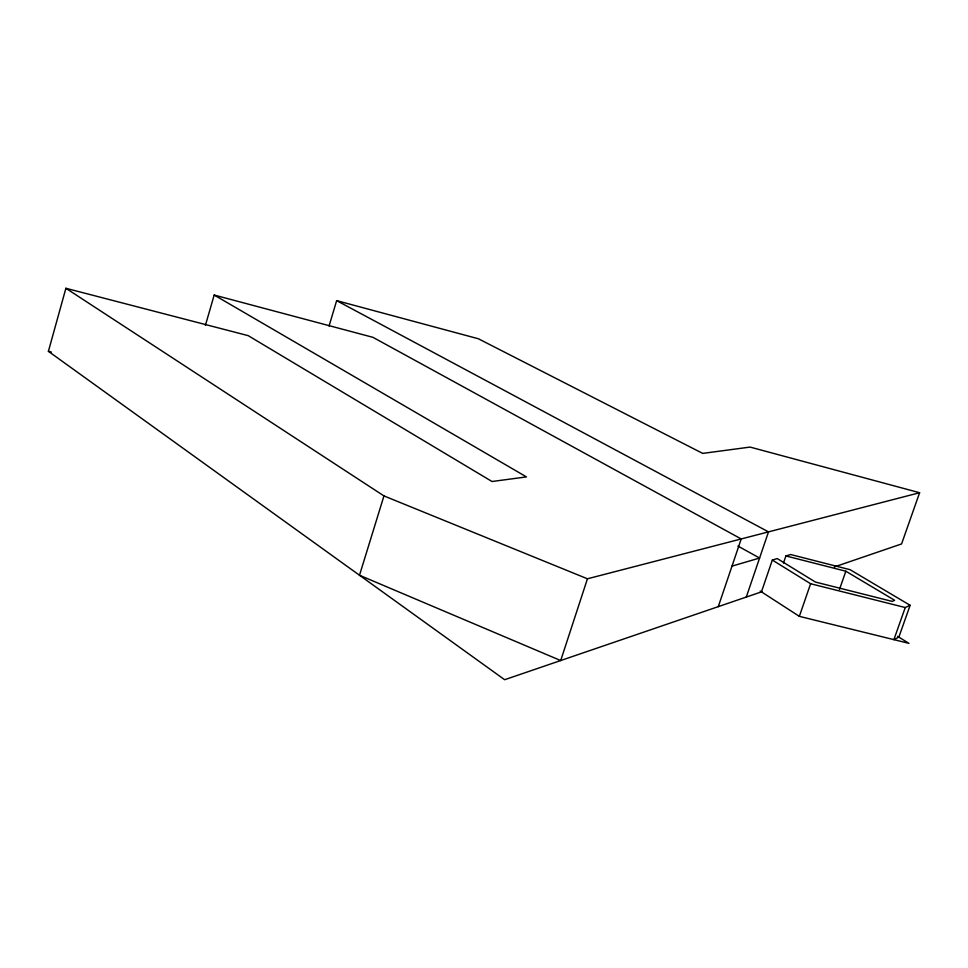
<?xml version="1.0" encoding="UTF-8"?>
<svg xmlns="http://www.w3.org/2000/svg" width="968" height="968" viewBox="0 0 968 968"><rect width="100%" height="100%" fill="white"/><g stroke="black" fill="none" stroke-linecap="round" stroke-linejoin="round"><path stroke-width="1.45" d="M761.961 591.702L504.643 679.717L48.4 351.324L65.897 288.282L248.207 335.654L492.01 481.507L526.447 476.909L214.194 295.046L205.398 325.393M329.047 326.059L336.658 300.637L478.374 338.764L702.707 453.399L750.067 447.083L919.6 492.724L901.571 543.943L834.355 566.933M65.897 288.282L383.957 495.918L359.503 575.258L560.702 660.551L587.443 578.791L919.6 492.724M718.28 606.634L741.21 538.958L372.958 337.336L214.194 295.046M746.292 597.062L768.507 531.88L336.658 300.637M761.453 591.871L772.331 560.048L777.244 558.56L815.395 582.046L892.121 601.382L894.626 600.281L845.838 571.217L785.919 555.947L783.487 563.049M897.566 636.327L908.952 643.357L799.35 616.35L810.615 583.74L772.331 560.048M839.474 589.476L845.838 571.217M910.138 605.303L905.249 607.541L893.887 639.642L898.861 637.125L910.138 605.303L850.11 569.704L790.65 554.531L785.919 555.947M732.002 566.123L759.59 558.04L737.943 546.073M48.4 351.324L51.328 352.062M810.615 583.74L905.249 607.541M383.957 495.918L587.443 578.791M760.207 591.061L799.35 616.35"/></g></svg>
